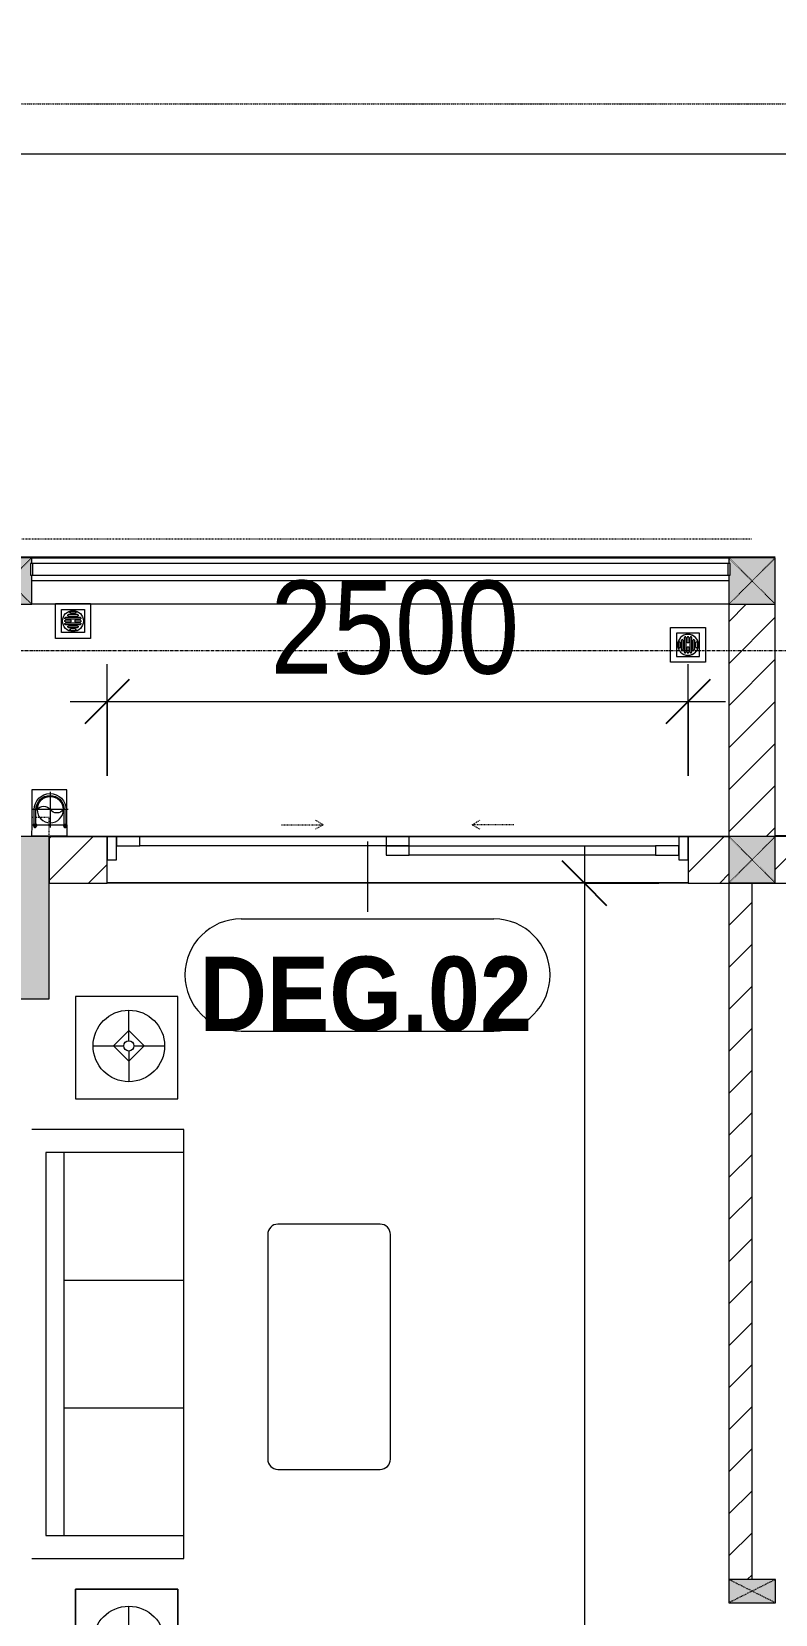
# Model space of a CAD drawing. Header units: millimetres. Extents: x 1591 to 240306, y -15958 to 82755.
# Drawn here: x 80254 to 83454, y 41187 to 48003 of the extents above; entities that cross this region are included whole.
import ezdxf

# ---------------------------------------------------------------- set-up
doc = ezdxf.new("R2010")
doc.units = ezdxf.units.MM
for name, pattern in [('Dash', [6, 3, -3]), ('Dash 1_8_', [6.35, 3.175, -3.175]), ('Dash Dot 3_16_', [7.9375, 4.7625, -1.5875, 0, -1.5875]), ('Grid Line', [22.225, 12.7, -3.175, 3.175, -3.175]), ('IMPORT-CENTER _2_', [40.64, 25.4, -5.08, 5.08, -5.08])]:
    doc.linetypes.add(name, pattern=pattern)
for name, color, linetype, lineweight in [('0-1', 7, 'Continuous', 5), ('A-ANNO-DIMS', 211, 'Continuous', 9), ('A-ANNO-DIMS-160', 211, 'Continuous', 9), ('A-AREA', 32, 'Dash 1_8_', 9), ('A-DOOR', 31, 'Continuous', 9), ('A-DOOR-FRAM', 31, 'Continuous', 9), ('A-DOOR-HDLN', 31, 'Dash', 9), ('A-DOOR-IDEN', 31, 'Continuous', 9), ('A-FLOR-1', 250, 'Continuous', 9), ('A-FLOR-2', 9, 'Continuous', 9), ('A-FLOR-HRAL', 11, 'Continuous', 9), ('A-WALL', 113, 'Continuous', 9), ('A-WALL-1', 253, 'Continuous', 18), ('A-WALL-3', 113, 'Continuous', 18), ('A-WALL-PATT-1', 10, 'Continuous', 9), ('A-WALL-PATT-2', 111, 'Continuous', 9), ('G-ANNO-SYMB-1', 111, 'Dash Dot 3_16_', 18), ('G-IMPT-2', 8, 'IMPORT-CENTER _2_', 9), ('G-IMPT-3', 8, 'Continuous', 9), ('I-FURN', 30, 'Continuous', 9), ('I-FURN-1', 254, 'Continuous', 9), ('M-EQPM', 50, 'Continuous', 9), ('M-EQPM-1', 254, 'Continuous', 9), ('S-COLS', 52, 'Continuous', 9), ('S-COLS-1', 52, 'Continuous', 5), ('S-COLS-2', 7, 'Continuous', 18), ('S-COLS-3', 254, 'Continuous', 9), ('S-COLS-4', 253, 'Continuous', 18), ('S-COLS-5', 52, 'Continuous', 18), ('S-COLS-HDLN', 52, 'Dash', 9), ('S-COLS-HDLN-1', 9, 'Dash', 9), ('S-GRID-1', 1, 'Grid Line', 9)]:
    doc.layers.add(name, color=color, linetype=linetype, lineweight=lineweight)
doc.styles.add('Arial_B_3', font='arialbd_0.ttf', dxfattribs={"width": 0.9, "height": 320})
doc.styles.add('UTM Avo', font='UTM Avo.ttf', dxfattribs={"width": 0.9, "height": 400})
doc.dimstyles.new('1_Dim_chi_tiet_2_5', dxfattribs={"dimscale": 304.8, "dimtxt": 399.720379, "dimasz": 0.629921, "dimexe": 0.524934, "dimexo": 0.0625, "dimgap": 0.052493, "dimtad": 1, "dimdec": 0, "dimrnd": 5, "dimzin": 0, "dimdsep": 46, "dimtxsty": 'UTM Avo', "dimblk1": 'OBLIQUE', "dimblk2": 'OBLIQUE', "dimsah": 1, "dimcen": 0.09, "dimdle": 0.524934, "dimazin": 0, "dimtfac": 1, "dimtdec": 4, "dimtix": 1, "dimtmove": 0, "dimatfit": 3, "dimfxl": 1.049869, "dimfxlon": 1, "dimtvp": 1, "dimtolj": 1, "dimtzin": 0, "dimarcsym": 2})
doc.dimstyles.new('1_Dim_chi_tiet_2_5_1', dxfattribs={"dimscale": 304.8, "dimtxt": 399.720379, "dimasz": 0.629921, "dimexe": 0.524934, "dimexo": 0.0625, "dimgap": 0.052493, "dimtad": 1, "dimdec": 0, "dimrnd": 5, "dimzin": 0, "dimdsep": 46, "dimtxsty": 'UTM Avo', "dimblk1": 'OBLIQUE', "dimblk2": 'OBLIQUE', "dimsah": 1, "dimcen": 0.09, "dimdle": 0.524934, "dimazin": 0, "dimtfac": 1, "dimtdec": 4, "dimtix": 1, "dimtmove": 0, "dimatfit": 3, "dimfxl": 1.049869, "dimfxlon": 1, "dimtvp": 1, "dimtolj": 1, "dimtzin": 0, "dimarcsym": 2})
pattern_1 = [(45, (11001.35, 0), (-90.50967, 90.50967), [])]

# ---------------------------------------------------------------- blocks, each defined once
blk = doc.blocks.new('NCV_TKTC_KET CAU_rvt-1-TKCS_MB TẦNG 3-4')
at = {"layer": 'S-COLS-1'}
blk.add_hatch(color=256, dxfattribs=at).paths.add_polyline_path([(69327.6, 43836.9), (69327.6, 44536.9), (68977.6, 44536.9), (68977.6, 43836.9), (69010.9, 43836.9)])
at = {"layer": 'A-FLOR-1'}
for p, q in [((72252.6, 44536.9), (69327.6, 44536.9)), ((75852.6, 44536.9), (72452.6, 44536.9))]:
    blk.add_line(p, q, dxfattribs=at)
at = {"layer": 'S-COLS-2'}
for p, q in [((69327.6, 44536.9), (68977.6, 44536.9)), ((69327.6, 43836.9), (69327.6, 44536.9)), ((68977.6, 43836.9), (69327.6, 43836.9))]:
    blk.add_line(p, q, dxfattribs=at)
blk = doc.blocks.new('LOBBY_SOFA_1 - LOBBY_SOFA_1-V115-TKCS_MB TẦNG 3-4')
at = {"layer": 'I-FURN'}
for p, q in [((-2556, -4.9), (-2556, -660)), ((-2457, -66), (-2457, -660)), ((-807, -66), (-2457, -66)), ((-807, -660), (-807, -66)), ((-708, -660), (-708, -4.9)), ((-3128.2, -193.5), (-2688.2, -193.5)), ((-3128.2, -633.5), (-3128.2, -193.5)), ((-2688.2, -193.5), (-2688.2, -633.5)), ((-807, -143), (-2457, -143)), ((-1907, -143), (-1907, -660)), ((-1357, -143), (-1357, -660)), ((-575.9, -193.5), (-575.9, -633.5)), ((-135.9, -193.5), (-575.9, -193.5)), ((-135.9, -633.5), (-135.9, -193.5)), ((-2915.4, -269), (-2915.4, -401)), ((-348.6, -269), (-348.6, -401)), ((-2915.4, -357), (-2981.4, -423)), ((-2849.4, -423), (-2915.4, -357)), ((-414.6, -423), (-348.6, -357)), ((-348.6, -357), (-282.6, -423)), ((-2937.4, -423), (-3069.4, -423)), ((-2981.4, -423), (-2915.4, -489)), ((-2915.4, -489), (-2849.4, -423)), ((-2915.4, -445), (-2915.4, -577)), ((-2893.4, -423), (-2761.4, -423)), ((-370.6, -423), (-502.6, -423)), ((-348.6, -489), (-414.6, -423)), ((-282.6, -423), (-348.6, -489)), ((-348.6, -445), (-348.6, -577)), ((-326.6, -423), (-194.6, -423)), ((-2688.2, -633.5), (-3128.2, -633.5)), ((-2556, -660), (-708, -660)), ((-575.9, -633.5), (-135.9, -633.5)), ((-1160.3, -1020.5), (-2128.3, -1020.5)), ((-2172.3, -1064.5), (-2172.3, -1504.5)), ((-1116.3, -1504.5), (-1116.3, -1064.5)), ((-2128.3, -1548.5), (-1160.3, -1548.5))]:
    blk.add_line(p, q, dxfattribs=at)
for centre, radius in [((-2915.4, -423), 154), ((-348.6, -423), 154), ((-2915.4, -423), 22), ((-348.6, -423), 22)]:
    blk.add_circle(centre, radius, dxfattribs=at)
for centre, start, end in [((-2128.3, -1064.5), 90, 180), ((-1160.3, -1064.5), 0, 90), ((-2128.3, -1504.5), 180, 270), ((-1160.3, -1504.5), 270, 0)]:
    blk.add_arc(centre, 44, start, end, dxfattribs=at)
at = {"layer": 'I-FURN-1'}
for p, q in [((-2556, -4.9), (-2556, -660)), ((-708, -660), (-708, -4.9)), ((-2688.2, -193.5), (-3128.2, -193.5)), ((-3128.2, -193.5), (-3128.2, -633.5)), ((-2688.2, -633.5), (-2688.2, -193.5)), ((-135.9, -193.5), (-575.9, -193.5)), ((-575.9, -193.5), (-575.9, -633.5)), ((-135.9, -633.5), (-135.9, -193.5)), ((-3128.2, -633.5), (-2688.2, -633.5)), ((-2556, -660), (-708, -660)), ((-575.9, -633.5), (-135.9, -633.5)), ((-1160.3, -1020.5), (-2128.3, -1020.5)), ((-2172.3, -1064.5), (-2172.3, -1504.5)), ((-1116.3, -1504.5), (-1116.3, -1064.5)), ((-2128.3, -1548.5), (-1160.3, -1548.5))]:
    blk.add_line(p, q, dxfattribs=at)
for centre, start, end in [((-2128.3, -1064.5), 90, 180), ((-1160.3, -1064.5), 0, 90), ((-2128.3, -1504.5), 180, 270), ((-1160.3, -1504.5), 270, 0)]:
    blk.add_arc(centre, 44, start, end, dxfattribs=at)
blk = doc.blocks.new('THU NUOC - THU NUOC-455054-TKCS_MB TẦNG 3-4')
at = {"layer": 'M-EQPM-1'}
for p, q in [((-66.3, -70.6), (-66.3, 79.4)), ((-66.3, 79.4), (83.7, 79.4)), ((83.7, 79.4), (83.7, -70.6)), ((58.7, 54.4), (-41.3, 54.4)), ((-41.3, 54.4), (-41.3, -45.6)), ((-23.3, 19.6), (40.9, 19.6)), ((40.9, 13.6), (-23.3, 13.6)), ((-23.3, 7.2), (0.7, 7.2)), ((0.7, 1.2), (-23.3, 1.2)), ((-11, 32.1), (28.5, 32.1)), ((28.5, 26.1), (-11, 26.1)), ((-1.1, 44.5), (18.5, 44.5)), ((18.5, 38.5), (-1.1, 38.5)), ((0.7, 7.2), (0.7, 1.2)), ((16.7, 1.2), (16.7, 7.2)), ((16.7, 7.2), (40.9, 7.2)), ((40.9, 1.2), (16.7, 1.2)), ((58.7, -45.6), (58.7, 54.4)), ((-41.3, -45.6), (58.7, -45.6)), ((-23.3, -4.8), (40.9, -4.8)), ((40.9, -10.8), (-23.3, -10.8)), ((-11, -17.3), (28.5, -17.3)), ((28.5, -23.3), (-11, -23.3)), ((-1.1, -29.6), (18.5, -29.6)), ((18.5, -35.6), (-1.1, -35.6)), ((83.7, -70.6), (-66.3, -70.6))]:
    blk.add_line(p, q, dxfattribs=at)
for centre, radius, start, end in [((8.7, 4.4), 45, 0, 180), ((8.7, 4.4), 45, 360, 180), ((8.7, 4.4), 45, 180, 0), ((8.7, 4.4), 45, 180, 360), ((-23.3, 16.6), 3, 90, 270), ((-23.3, 4.2), 3, 90, 270), ((-11, 29.1), 3, 90, 270), ((-1.1, 41.5), 3, 90, 270), ((18.5, 41.5), 3, 270, 90), ((28.5, 29.1), 3, 270, 90), ((40.9, 16.6), 3, 270, 90), ((40.9, 4.2), 3, 270, 90), ((-23.3, -7.8), 3, 90, 270), ((-11, -20.3), 3, 90, 270), ((-1.1, -32.6), 3, 90, 270), ((18.5, -32.6), 3, 270, 90), ((28.5, -20.3), 3, 270, 90), ((40.9, -7.8), 3, 270, 90)]:
    blk.add_arc(centre, radius, start, end, dxfattribs=at)
blk = doc.blocks.new('G1_SOF - BO TRU - 100x200-745959-TKCS_MB TẦNG 3-4')
at = {"layer": 'S-COLS'}
blk.add_hatch(color=256, dxfattribs=at).paths.add_polyline_path([(-50, 100), (-50, -100), (50, -100), (50, 100)])
at = {"layer": 'S-COLS-4'}
for p, q in [((50, 100), (-50, 100)), ((-50, 100), (-50, -100)), ((50, -100), (50, 100)), ((-50, -100), (50, -100))]:
    blk.add_line(p, q, dxfattribs=at)
at = {"layer": 'S-COLS-HDLN-1'}
for p, q in [((50, 100), (-50, -100)), ((-50, 100), (50, -100))]:
    blk.add_line(p, q, dxfattribs=at)
blk = doc.blocks.new('NCV_TKTC_TANG 3 - 4_rvt-2-TKCS_MB TẦNG 3-4')
at = {"layer": 'A-WALL-PATT-1'}
h = blk.add_hatch(dxfattribs=at)
h.set_pattern_fill('FP_1', color=256, style=0, pattern_type=2)
h.set_pattern_definition([(45, (0, 0), (-90.50967, 90.50967), [])])
h.paths.add_polyline_path([(72252.6, 41336.9), (72352.6, 41336.9), (72352.6, 44336.9), (72252.6, 44336.9), (72252.6, 42664.6)])
at = {"layer": 'A-FLOR-2'}
for p, q in [((72252.6, 45536.9), (69252.6, 45536.9)), ((69327.6, 44536.9), (72252.6, 44536.9)), ((72077.6, 44336.9), (69577.6, 44336.9))]:
    blk.add_line(p, q, dxfattribs=at)
at = {"layer": 'A-WALL-1'}
for p, q in [((72252.6, 44336.9), (72252.6, 41336.9)), ((72352.6, 41336.9), (72352.6, 44336.9))]:
    blk.add_line(p, q, dxfattribs=at)
at = {"layer": 'I-FURN-1', "rotation": 90.00000000000031}
blk.add_blockref('LOBBY_SOFA_1 - LOBBY_SOFA_1-V115-TKCS_MB TẦNG 3-4', (69247.7, 43983.4), dxfattribs=at)
at = {"layer": 'M-EQPM-1', "rotation": 270.0000000000001}
blk.add_blockref('THU NUOC - THU NUOC-455054-TKCS_MB TẦNG 3-4', (72072.5, 45370.7), dxfattribs=at)
at = {"layer": 'S-COLS-3', "rotation": 269.9999999999993}
blk.add_blockref('G1_SOF - BO TRU - 100x200-745959-TKCS_MB TẦNG 3-4', (72352.6, 41286.9), dxfattribs=at)
blk = doc.blocks.new('DEG_02-DEG_03 - DEG_02-2500x2400mm-CỬA ĐI 02 CÁNH TRƯỢT-625766-TKCS_MB TẦNG 3-4')
at = {"layer": 'A-DOOR'}
for p, q in [((-1110, 100), (-1210, 100)), ((-1210, 100), (-1210, 60)), ((-1110, 60), (-1110, 100)), ((-1110, 100), (-50, 100)), ((50, 100), (-50, 100)), ((-50, 100), (-50, 60)), ((50, 60), (50, 100)), ((-1210, 60), (-1110, 60)), ((-50, 60), (-1110, 60)), ((50, 60), (-50, 60)), ((-50, 60), (-50, 20)), ((-50, 60), (50, 60)), ((-50, 20), (50, 20)), ((50, 20), (50, 60)), ((50, 60), (1110, 60)), ((1110, 20), (50, 20)), ((1210, 60), (1110, 60)), ((1110, 60), (1110, 20)), ((1110, 20), (1210, 20)), ((1210, 20), (1210, 60))]:
    blk.add_line(p, q, dxfattribs=at)
at = {"layer": 'A-DOOR-FRAM'}
for p, q in [((-1210, 100), (-1250, 100)), ((-1250, 100), (-1250, 0)), ((-1210, 0), (-1210, 100)), ((1250, 100), (1210, 100)), ((1210, 100), (1210, 0)), ((1250, 0), (1250, 100)), ((-1250, 0), (-1210, 0)), ((1210, 0), (1250, 0))]:
    blk.add_line(p, q, dxfattribs=at)
at = {"layer": 'A-DOOR-HDLN'}
for p, q in [((-500.4, 151.1), (-320.4, 151.1)), ((-320.4, 151.1), (-355, 171.1)), ((-320.4, 151.1), (-355, 131.1)), ((320.4, 151.1), (355, 171.1)), ((320.4, 151.1), (355, 131.1)), ((500.4, 151.1), (320.4, 151.1))]:
    blk.add_line(p, q, dxfattribs=at)
blk = doc.blocks.new('Railing - 50 x 10mm-1251311-TKCS_MB TẦNG 3-4')
at = {"layer": 'A-FLOR-HRAL'}
for p, q in [((25, 5), (-25, 5)), ((-25, 5), (-25, -5)), ((25, -5), (25, 5)), ((-25, -5), (25, -5))]:
    blk.add_line(p, q, dxfattribs=at)
blk = doc.blocks.new('Railing - Railing-1558320-TKCS_MB TẦNG 3-4')
at = {"layer": 'A-FLOR-HRAL'}
for p, q in [((72247.6, 45712.4), (69257.6, 45712.4)), ((69257.6, 45662.4), (72247.6, 45662.4))]:
    blk.add_line(p, q, dxfattribs=at)
at = {"rotation": 90}
for p in [(69252.6, 45687.4), (72252.6, 45687.4)]:
    blk.add_blockref('Railing - 50 x 10mm-1251311-TKCS_MB TẦNG 3-4', p, dxfattribs=at)
blk = doc.blocks.new('G1_SOF - BO TRU - 200x200-V23-TKCS_MB TẦNG 3-4')
at = {"layer": 'S-COLS'}
blk.add_hatch(color=256, dxfattribs=at).paths.add_polyline_path([(95, -100), (100, -100), (100, 25.4), (95, 25.4), (95, 75.4), (100, 75.4), (100, 100), (-100, 100), (-100, 75.4), (-95, 75.4), (-95, 25.4), (-100, 25.4), (-100, -100), (-95, -100)])
at = {"layer": 'S-COLS-5'}
for p, q in [((100, 100), (-100, 100)), ((-100, 100), (-100, 75.4)), ((100, 75.4), (100, 100)), ((-100, 25.4), (-100, -100)), ((100, -100), (100, 25.4)), ((-100, -100), (100, -100))]:
    blk.add_line(p, q, dxfattribs=at)
at = {"layer": 'S-COLS-HDLN'}
for p, q in [((100, 100), (-100, -100)), ((-100, 100), (100, -100))]:
    blk.add_line(p, q, dxfattribs=at)
blk = doc.blocks.new('G1_SOF - BO TRU - 200x200-V22-TKCS_MB TẦNG 3-4')
at = {"layer": 'S-COLS'}
blk.add_hatch(color=256, dxfattribs=at).paths.add_polyline_path([(-100, -100), (100, -100), (100, 100), (-100, 100), (-100, 75.4), (-95, 75.4), (-95, 25.4), (-100, 25.4)])
at = {"layer": 'S-COLS-5'}
for p, q in [((100, 100), (-100, 100)), ((-100, 100), (-100, 75.4)), ((100, -100), (100, 100)), ((-100, 25.4), (-100, -100)), ((-100, -100), (100, -100))]:
    blk.add_line(p, q, dxfattribs=at)
at = {"layer": 'S-COLS-HDLN'}
for p, q in [((100, 100), (-100, -100)), ((-100, 100), (100, -100))]:
    blk.add_line(p, q, dxfattribs=at)
blk = doc.blocks.new('G1_SOF - BO TRU - 200x200-3054293-TKCS_MB TẦNG 3-4')
at = {"layer": 'S-COLS'}
blk.add_hatch(color=256, dxfattribs=at).paths.add_polyline_path([(100, -100), (100, 100), (-100, 100), (-100, -100)])
at = {"layer": 'S-COLS-5'}
for p, q in [((100, 100), (-100, 100)), ((-100, 100), (-100, -100)), ((100, -100), (100, 100)), ((-100, -100), (100, -100))]:
    blk.add_line(p, q, dxfattribs=at)
at = {"layer": 'S-COLS-HDLN'}
for p, q in [((100, 100), (-100, -100)), ((-100, 100), (100, -100))]:
    blk.add_line(p, q, dxfattribs=at)
blk = doc.blocks.new('TKTC_XREF_251221_MB TANG 2-7 - TKTC_XREF_260130_MB TANG 2-5_dwg_$cc-4746805-TKCS_MB TẦNG 3-4')
at = {"layer": 'G-IMPT-2'}
for p, q in [((0, -0.673), (0, 0.673)), ((-0.673, 0), (0.673, 0))]:
    blk.add_line(p, q, dxfattribs=at)
at = {"layer": 'M-EQPM'}
blk.add_circle((0, 0), 0.5, dxfattribs=at)
for centre, radius, start, end in [((0, 0), 0.5, 90, 270), ((0.188, 0.25), 0.313, 126.8699, 233.1301), ((-0.188, -0.25), 0.313, 306.8699, 53.1301)]:
    blk.add_arc(centre, radius, start, end, dxfattribs=at)
blk = doc.blocks.new('TKTC_XREF_251221_MB TANG 2-7 - TKTC_XREF_260130_MB TANG 2-5_dwg_CUM U_DN100-4746799-TKCS_MB TẦNG 3-4')
at = {"layer": 'G-IMPT-3'}
blk.add_hatch(color=256, dxfattribs=at).paths.add_polyline_path([(0, 61), (15.8, 58.9), (30.5, 52.8), (43.1, 43.1), (52.8, 30.5), (58.9, 15.8), (61, 0), (58.9, -15.8), (52.8, -30.5), (43.1, -43.1), (30.5, -52.8), (15.8, -58.9), (0, -61), (0, -57), (14.8, -55.1), (28.5, -49.4), (40.3, -40.3), (49.4, -28.5), (55.1, -14.8), (57, 0), (55.1, 14.8), (49.4, 28.5), (40.3, 40.3), (28.5, 49.4), (14.8, 55.1), (0, 57)])
for p, q in [((-72.7, 69.3), (-72.7, 60.7)), ((-65, 69), (0, 69)), ((-79.1, 66.6), (-79.1, 63.4)), ((-76.6, 66.6), (-76.6, 63.4)), ((-74.6, 66.6), (-74.6, 63.4)), ((-66.9, 67.9), (-71.7, 67.9)), ((-66.9, 62.1), (-71.7, 62.1)), ((-79.1, -63.4), (-79.1, -66.6)), ((-76.6, -63.4), (-76.6, -66.6)), ((-74.6, -63.4), (-74.6, -66.6)), ((-72.7, -60.7), (-72.7, -69.3)), ((-66.9, -62.1), (-71.7, -62.1)), ((-66.9, -67.9), (-71.7, -67.9)), ((-65, -69), (0, -69))]:
    blk.add_line(p, q, dxfattribs=at)
at = {"layer": 'G-IMPT-3', "flags": 128}
for points in [[(-71.7, 59.2), (-66.9, 59.2), (-66.9, 70.8), (-71.7, 70.8)], [(-66.9, 70.8), (-66.9, 72.7), (-65, 72.7), (-65, 57.3), (-66.9, 57.3), (-66.9, 59.2)], [(-72.7, 67.6), (-78.1, 67.6), (-78.1, 62.4), (-72.7, 62.4)], [(-65, 61), (0, 61), (0, 57)], [(-72.7, -62.4), (-78.1, -62.4), (-78.1, -67.6), (-72.7, -67.6)], [(-71.7, -70.8), (-66.9, -70.8), (-66.9, -59.2), (-71.7, -59.2)], [(-66.9, -59.2), (-66.9, -57.3), (-65, -57.3), (-65, -72.7), (-66.9, -72.7), (-66.9, -70.8)], [(-65, -61), (0, -61), (0, -57)]]:
    blk.add_lwpolyline(points, dxfattribs=at)
at = {"layer": 'G-IMPT-3'}
for centre, radius, start, end in [((-71.1, 69.3), 1.56, 112.61986, 247.38014), ((0, 0), 69, 270, 90), ((-78.1, 66.6), 0.96, 90, 180), ((-78.1, 63.4), 0.96, 180, 270), ((-67.9, 65), 4.8, 143.1301, 216.8699), ((-71.1, 60.7), 1.56, 112.61986, 247.38014), ((0, 0), 61, 270, 90), ((0, 0), 57, 270, 90), ((-78.1, -63.4), 0.96, 90, 180), ((-78.1, -66.6), 0.96, 180, 270), ((-71.1, -60.7), 1.56, 112.61986, 247.38014), ((-67.9, -65), 4.8, 143.1301, 216.8699), ((-71.1, -69.3), 1.56, 112.61986, 247.38014)]:
    blk.add_arc(centre, radius, start, end, dxfattribs=at)
blk = doc.blocks.new('TKTC_XREF_251221_MB TANG 2-7 - TKTC_XREF_260130_MB TANG 2-5_dwg_THU NUOC - THU NUOC-444531-TKCS_MB TẦNG 1-4746810-TKCS_MB TẦNG 3-4')
at = {"layer": 'G-IMPT-3'}
for p, q in [((-23.3, 10.8), (40.9, 10.8)), ((40.9, 4.8), (-23.3, 4.8)), ((-11, 23.3), (28.5, 23.3)), ((28.5, 17.3), (-11, 17.3)), ((-1.1, 35.6), (18.5, 35.6)), ((18.5, 29.6), (-1.1, 29.6)), ((-23.3, -13.6), (40.9, -13.6)), ((40.9, -19.6), (-23.3, -19.6)), ((-11, -26.1), (28.5, -26.1)), ((28.5, -32.1), (-11, -32.1)), ((-1.1, -38.5), (18.5, -38.5)), ((18.5, -44.5), (-1.1, -44.5))]:
    blk.add_line(p, q, dxfattribs=at)
at = {"layer": 'G-IMPT-3', "flags": 128}
for points in [[(83.7, -79.4), (83.7, 70.6), (-66.3, 70.6), (-66.3, -79.4)], [(58.7, -54.4), (58.7, 45.6), (-41.3, 45.6), (-41.3, -54.4)]]:
    blk.add_lwpolyline(points, close=True, dxfattribs=at)
for points in [[(-23.3, -1.2), (0.7, -1.2), (0.7, -7.2), (-23.3, -7.2)], [(40.9, -7.2), (16.7, -7.2), (16.7, -1.2), (40.9, -1.2)]]:
    blk.add_lwpolyline(points, dxfattribs=at)
at = {"layer": 'G-IMPT-3'}
for centre, radius, start, end in [((8.7, -4.4), 45, 360, 180), ((8.7, -4.4), 45, 360, 180), ((-23.3, 7.8), 3, 90, 270), ((-11, 20.3), 3, 90, 270), ((-1.1, 32.6), 3, 90, 270), ((18.5, 32.6), 3, 270, 90), ((28.5, 20.3), 3, 270, 90), ((40.9, 7.8), 3, 270, 90), ((8.7, -4.4), 45, 180, 360), ((8.7, -4.4), 45, 180, 360), ((-23.3, -4.2), 3, 90, 270), ((-23.3, -16.6), 3, 90, 270), ((-11, -29.1), 3, 90, 270), ((-1.1, -41.5), 3, 90, 270), ((18.5, -41.5), 3, 270, 90), ((28.5, -29.1), 3, 270, 90), ((40.9, -4.2), 3, 270, 90), ((40.9, -16.6), 3, 270, 90)]:
    blk.add_arc(centre, radius, start, end, dxfattribs=at)
blk = doc.blocks.new('TKTC_XREF_251221_MB TANG 2-7 - TKTC_XREF_251221_MB TANG 2-7-2039446-TKCS_MB TẦNG 3-4')
at = {"layer": 'M-EQPM'}
for p, q in [((38800, 28502.1), (32200, 28502.1)), ((35601.3, 27500.3), (35601.3, 27350.7)), ((35751.6, 27500.3), (35601.3, 27500.3)), ((35751.6, 27350.7), (35751.6, 27500.3)), ((35601.1, 27300.8), (35601.4, 27350.5)), ((35601.3, 27350.7), (35751.6, 27350.7)), ((35601.4, 27350.5), (35751.9, 27350.5)), ((35751.9, 27350.5), (35751.6, 27300.8)), ((35751.6, 27300.8), (35601.1, 27300.8)), ((43525, 27302.1), (38800, 27302.1))]:
    blk.add_line(p, q, dxfattribs=at)
at = {"extrusion": (0, 0, -1), "zscale": -1}
blk.add_blockref('TKTC_XREF_251221_MB TANG 2-7 - TKTC_XREF_260130_MB TANG 2-5_dwg_THU NUOC - THU NUOC-444531-TKCS_MB TẦNG 1-4746810-TKCS_MB TẦNG 3-4', (-35786.4, 28232), dxfattribs=at)
at = {"extrusion": (0, 0, -1)}
for name, p, xscale, yscale, zscale, rotation in [('TKTC_XREF_251221_MB TANG 2-7 - TKTC_XREF_260130_MB TANG 2-5_dwg_$cc-4746805-TKCS_MB TẦNG 3-4', (-35680.1, 27415.6), 113.7150000000073, 113.7150000000073, -113.7150000000073, 269.9990086637471), ('TKTC_XREF_251221_MB TANG 2-7 - TKTC_XREF_260130_MB TANG 2-5_dwg_CUM U_DN100-4746799-TKCS_MB TẦNG 3-4', (-35679.2, 27415.6), 0.9975000000000006, 0.9975000000000006, -0.9975000000000006, 90.00099133829468)]:
    blk.add_blockref(name, p, dxfattribs=dict(at, xscale=xscale, yscale=yscale, zscale=zscale, rotation=rotation))
blk = doc.blocks.new('DIMBLOCK37-TKCS_MB TẦNG 3-4')
at = {"layer": 'A-ANNO-DIMS-160'}
for p, q in [((59853.9, 47797.1), (59853.9, 47317.1)), ((59853.9, 47477.1), (59853.9, 47797.1)), ((123054, 47797.1), (123054, 47317.1)), ((123054, 47477.1), (123054, 47797.1)), ((59693.9, 47477.1), (123214, 47477.1))]:
    blk.add_line(p, q, dxfattribs=at)
at = {"layer": 'A-ANNO-DIMS-160', "lineweight": 25}
for p, q in [((59853.9, 47477.1), (59949.9, 47573.1)), ((123054, 47477.1), (123150, 47573.1)), ((59853.9, 47477.1), (59757.9, 47381.1)), ((123054, 47477.1), (122958, 47381.1))]:
    blk.add_line(p, q, dxfattribs=at)
at = {"layer": 'A-ANNO-DIMS-160', "color": 0, "insert": (90769.2, 47996.8), "char_height": 400, "width": 1643.295, "attachment_point": 1, "line_spacing_factor": 1.110334, "style": 'UTM Avo'}
blk.add_mtext('63200', dxfattribs=at)
blk = doc.blocks.new('_Oblique')
at = {"color": 0, "linetype": 'ByBlock', "lineweight": -2}
blk.add_line((-0.5, -0.5), (0.5, 0.5), dxfattribs=at)
blk = doc.blocks.new('DIMBLOCK104-TKCS_MB TẦNG 3-4')
at = {"layer": 'A-ANNO-DIMS-160'}
for p, q in [((80578.9, 44798.5), (80578.9, 45278.5)), ((83078.9, 44798.5), (83078.9, 45278.5)), ((80418.9, 45118.5), (83238.9, 45118.5)), ((80578.9, 45118.5), (80578.9, 44798.5)), ((83078.9, 45118.5), (83078.9, 44798.5))]:
    blk.add_line(p, q, dxfattribs=at)
at = {"layer": 'A-ANNO-DIMS-160', "lineweight": 25}
for p, q in [((80578.9, 45118.5), (80674.9, 45214.5)), ((83078.9, 45118.5), (83174.9, 45214.5)), ((80578.9, 45118.5), (80482.9, 45022.5)), ((83078.9, 45118.5), (82982.9, 45022.5))]:
    blk.add_line(p, q, dxfattribs=at)
at = {"layer": 'A-ANNO-DIMS-160', "color": 0, "insert": (81281.1, 45638.1), "char_height": 400, "width": 1314.636, "attachment_point": 1, "line_spacing_factor": 1.110334, "style": 'UTM Avo'}
blk.add_mtext('2500', dxfattribs=at)
blk = doc.blocks.new('DIMBLOCK217-TKCS_MB TẦNG 3-4')
at = {"layer": 'A-ANNO-DIMS-160'}
for p, q in [((80578.9, 44798.5), (80578.9, 45278.5)), ((83078.9, 44798.5), (83078.9, 45278.5)), ((80418.9, 45118.5), (83238.9, 45118.5)), ((80578.9, 45118.5), (80578.9, 44798.5)), ((83078.9, 45118.5), (83078.9, 44798.5))]:
    blk.add_line(p, q, dxfattribs=at)
at = {"layer": 'A-ANNO-DIMS-160', "lineweight": 25}
for p, q in [((80578.9, 45118.5), (80674.9, 45214.5)), ((83078.9, 45118.5), (83174.9, 45214.5)), ((80578.9, 45118.5), (80482.9, 45022.5)), ((83078.9, 45118.5), (82982.9, 45022.5))]:
    blk.add_line(p, q, dxfattribs=at)
at = {"layer": 'A-ANNO-DIMS-160', "color": 0, "insert": (81281.1, 45638.1), "char_height": 400, "width": 1314.636, "attachment_point": 1, "line_spacing_factor": 1.110334, "style": 'UTM Avo'}
blk.add_mtext('2500', dxfattribs=at)
blk = doc.blocks.new('STN_Door Tag - STN_Door Tag-1788670-TKCS_MB TẦNG 3-4')
at = {"layer": 'A-DOOR-IDEN'}
for p, q in [((-3.37, 1.495), (3.431, 1.495)), ((-3.37, -1.524), (3.431, -1.524))]:
    blk.add_line(p, q, dxfattribs=at)
for centre, start, end in [((-3.37, -0.015), 90, 270), ((3.431, -0.015), 270, 90)]:
    blk.add_arc(centre, 1.509, start, end, dxfattribs=at)
blk = doc.blocks.new('DIMBLOCK383-TKCS_MB TẦNG 3-4')
at = {"layer": 'A-ANNO-DIMS-160'}
for p, q in [((82632.1, 44496.1), (82632.1, 35577.4)), ((82952.1, 44336.1), (82472.1, 44336.1)), ((82632.1, 44336.1), (82952.1, 44336.1)), ((82952.1, 35737.4), (82472.1, 35737.4)), ((82632.1, 35737.4), (82952.1, 35737.4))]:
    blk.add_line(p, q, dxfattribs=at)
at = {"layer": 'A-ANNO-DIMS-160', "lineweight": 25}
for p, q in [((82632.1, 44336.1), (82536.1, 44432.1)), ((82632.1, 44336.1), (82728.1, 44240.1)), ((82632.1, 35737.4), (82536.1, 35833.4)), ((82632.1, 35737.4), (82728.1, 35641.4))]:
    blk.add_line(p, q, dxfattribs=at)
at = {"layer": 'A-ANNO-DIMS-160', "color": 0, "insert": (82112.5, 39489), "char_height": 400, "width": 1314.636, "attachment_point": 1, "rotation": 90, "line_spacing_factor": 1.110334, "style": 'UTM Avo'}
blk.add_mtext('8600', dxfattribs=at)

msp = doc.modelspace()

# ---------------------------------------------------------------- hatches: boundary and pattern name
at = {"layer": 'A-WALL-PATT-2'}
h = msp.add_hatch(dxfattribs=at)
h.set_pattern_fill('FP_1', color=256, style=0, pattern_type=2)
h.set_pattern_definition(pattern_1)
h.paths.add_polyline_path([(83453.9, 44536.9), (83453.9, 45536.9), (83253.9, 45536.9), (83254, 44536.9)])
h = msp.add_hatch(dxfattribs=at)
h.set_pattern_fill('FP_1', color=256, style=0, pattern_type=2)
h.set_pattern_definition(pattern_1)
h.paths.add_polyline_path([(83253.9, 44336.1), (83253.9, 44536.1), (83078.9, 44536.1), (83078.9, 44336.1)])
h.paths.add_polyline_path([(80578.9, 44336.1), (80578.9, 44536.1), (80328.9, 44536.1), (80328.9, 44336.1)])
h = msp.add_hatch(dxfattribs=at)
h.set_pattern_fill('FP_1', color=256, style=0, pattern_type=2)
h.set_pattern_definition(pattern_1)
h.paths.add_polyline_path([(86854, 44336.1), (86854, 44336.9), (86854, 44536.1), (85853.9, 44536.1), (85853.9, 44336.1), (86460.3, 44336.1)])
h.paths.add_polyline_path([(84453.9, 44336.1), (84453.9, 44536.1), (83453.9, 44536.1), (83453.9, 44336.1)])

# ---------------------------------------------------------------- linework, layer by layer
at = {"layer": 'A-AREA'}
for p, q in [((80153.9, 45818.8), (83353.9, 45818.8)), ((80328.9, 44618.4), (80253.9, 44618.4)), ((80328.9, 44536.9), (80328.9, 44618.4))]:
    msp.add_line(p, q, dxfattribs=at)
at = {"layer": 'A-DOOR-IDEN'}
msp.add_line((81698.9, 44515.8), (81699.2, 44211.7), dxfattribs=at)
at = {"layer": 'A-WALL'}
for p, q in [((80253.9, 45737.4), (83253.9, 45737.4)), ((83253.9, 45637.4), (80253.9, 45637.4)), ((81878.9, 44536.1), (83038.9, 44536.1)), ((83078.9, 44336.1), (80578.9, 44336.1))]:
    msp.add_line(p, q, dxfattribs=at)
at = {"layer": 'A-WALL-3'}
for p, q in [((83453.9, 45737.4), (83253.9, 45737.4)), ((83253.9, 45536.9), (83253.9, 44536.9)), ((83453.9, 44536.9), (83453.9, 45536.9)), ((80578.9, 44536.1), (80328.9, 44536.1)), ((80328.9, 44536.1), (80328.9, 44336.1)), ((80578.9, 44336.1), (80578.9, 44536.1)), ((83253.9, 44536.1), (83078.9, 44536.1)), ((83078.9, 44536.1), (83078.9, 44336.1)), ((84453.9, 44536.1), (83453.9, 44536.1)), ((80328.9, 44336.1), (80578.9, 44336.1)), ((83078.9, 44336.1), (84453.9, 44336.1))]:
    msp.add_line(p, q, dxfattribs=at)
at = {"layer": 'G-ANNO-SYMB-1'}
msp.add_line((39749.2, 47691.5), (145928.2, 47691.5), dxfattribs=at)
at = {"layer": 'S-GRID-1'}
for p, q in [((139245.7, 45336.9), (45492.6, 45336.9)), ((137213.7, 44536.9), (47524.6, 44536.9))]:
    msp.add_line(p, q, dxfattribs=at)

# ---------------------------------------------------------------- block references
at = {"layer": '0-1'}
for name in ['NCV_TKTC_KET CAU_rvt-1-TKCS_MB TẦNG 3-4', 'NCV_TKTC_TANG 3 - 4_rvt-2-TKCS_MB TẦNG 3-4']:
    msp.add_blockref(name, (11001.4, 0), dxfattribs=at)
at = {"layer": 'A-DOOR'}
msp.add_blockref('DEG_02-DEG_03 - DEG_02-2500x2400mm-CỬA ĐI 02 CÁNH TRƯỢT-625766-TKCS_MB TẦNG 3-4', (81828.9, 44436.1), dxfattribs=at)
at = {"layer": 'A-DOOR-IDEN', "xscale": 159.9999999999999, "yscale": 159.9999999999999, "zscale": 159.9999999999999}
msp.add_blockref('STN_Door Tag - STN_Door Tag-1788670-TKCS_MB TẦNG 3-4', (81694.3, 43942.7), dxfattribs=at)
at = {"layer": 'A-FLOR-HRAL'}
msp.add_blockref('Railing - Railing-1558320-TKCS_MB TẦNG 3-4', (11001.4, 0), dxfattribs=at)
at = {"layer": 'M-EQPM'}
msp.add_blockref('TKTC_XREF_251221_MB TANG 2-7 - TKTC_XREF_251221_MB TANG 2-7-2039446-TKCS_MB TẦNG 3-4', (44653.9, 17236.9), dxfattribs=at)
at = {"layer": 'S-COLS'}
for name, p in [('G1_SOF - BO TRU - 200x200-V23-TKCS_MB TẦNG 3-4', (80153.9, 45636.9)), ('G1_SOF - BO TRU - 200x200-V22-TKCS_MB TẦNG 3-4', (83353.9, 45636.9)), ('G1_SOF - BO TRU - 200x200-3054293-TKCS_MB TẦNG 3-4', (83353.9, 44436.9))]:
    msp.add_blockref(name, p, dxfattribs=at)

# ---------------------------------------------------------------- texts
at = {"layer": 'A-DOOR-IDEN', "insert": (81691.1, 43857.4), "char_height": 320, "width": 1467.36, "attachment_point": 5, "line_spacing_factor": 0.936439, "style": 'Arial_B_3'}
msp.add_mtext('\\pt7.2,14.4,21.6,28.8,36,43.2,50.4,57.6,64.8,72,79.2,86.4,93.6,100.8,108,115.2,122.4,129.6,136.8,144,151.2,158.4,165.6,172.8,180,187.2,194.4,201.6,208.8,216,223.2,230.4;DEG.02', dxfattribs=at)

# ---------------------------------------------------------------- dimensions: what is measured, and where the dimension line sits
at = {"layer": 'A-ANNO-DIMS'}
for base, p1, p2, override, picture, middle in [((123054, 47477.1), (59853.9, 47797.1), (123054, 47797.1), {"dimpost": '<>', "dimfxl": 63200.07133}, 'DIMBLOCK37-TKCS_MB TẦNG 3-4', (91454, 47700.1)), ((83078.9, 45118.5), (80578.9, 44798.5), (83078.9, 44798.5), {"dimpost": '<>', "dimfxl": 2500}, 'DIMBLOCK104-TKCS_MB TẦNG 3-4', (81828.9, 45341.5)), ((83078.9, 45118.5), (80578.9, 44798.5), (83078.9, 44798.5), {"dimpost": '<>', "dimfxl": 2500}, 'DIMBLOCK217-TKCS_MB TẦNG 3-4', (81828.9, 45341.5))]:
    dim = msp.add_linear_dim(base=base, p1=p1, p2=p2, dimstyle='1_Dim_chi_tiet_2_5', override=override, dxfattribs=at)
    dim.commit()
    dim.dimension.update_dxf_attribs({"geometry": picture, "text_midpoint": middle})
dim = msp.add_linear_dim(base=(82632.1, 35737.4), p1=(82952.1, 44336.1), p2=(82952.1, 35737.4), angle=90, dimstyle='1_Dim_chi_tiet_2_5_1', override={"dimpost": '<>', "dimfxl": 8598.760351}, dxfattribs=at)
dim.commit()
dim.dimension.update_dxf_attribs({"geometry": 'DIMBLOCK383-TKCS_MB TẦNG 3-4', "text_midpoint": (82409.1, 40036.7)})

doc.saveas('drawing.dxf')
